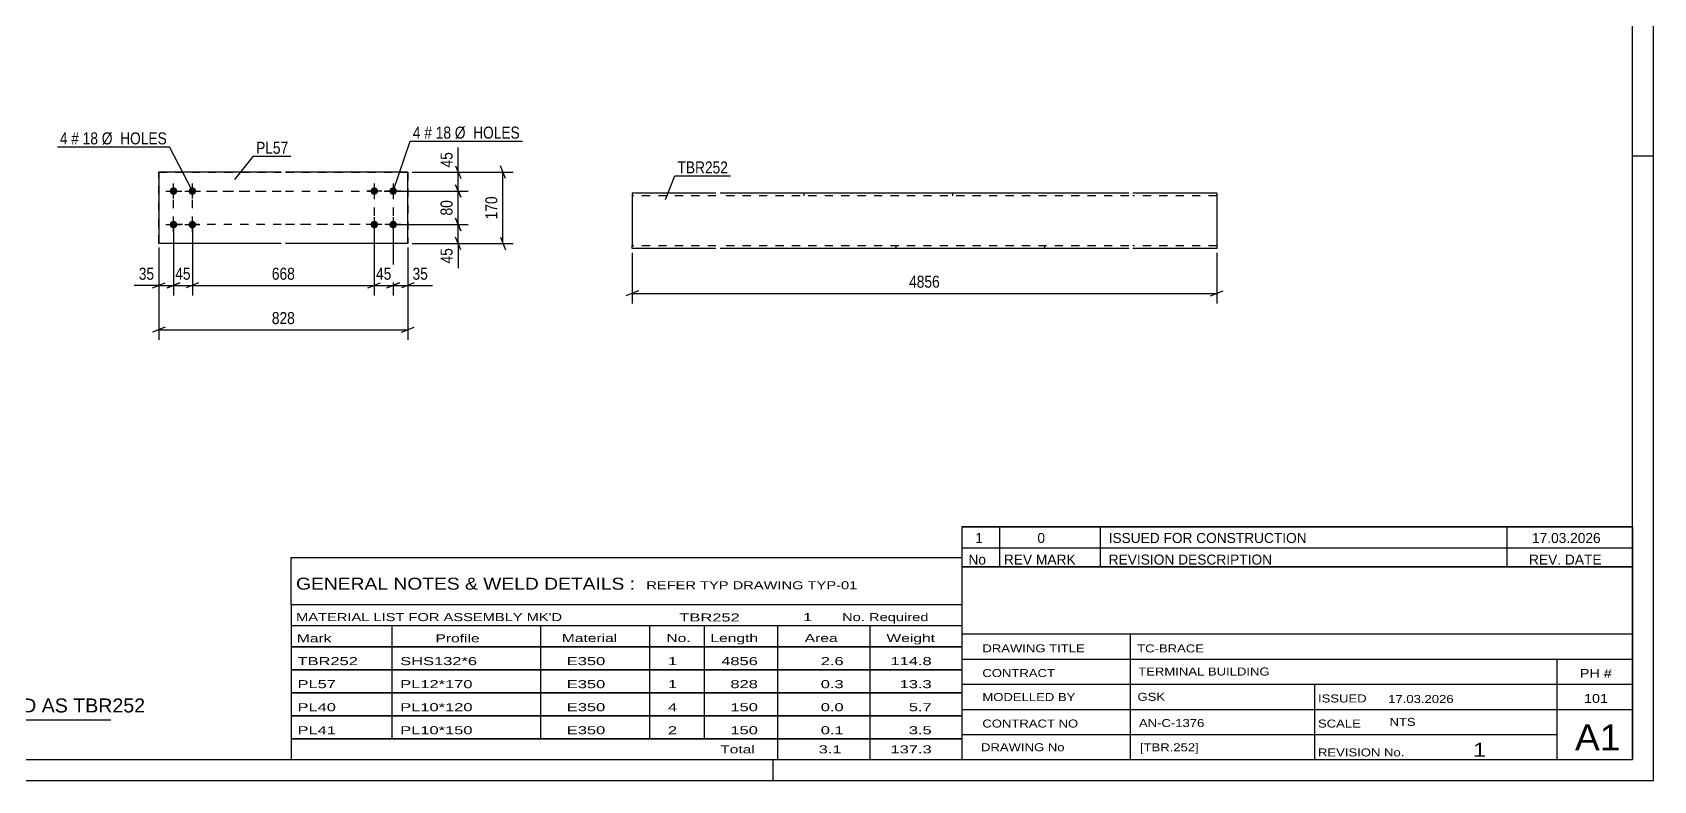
# Model space of a CAD drawing. Header units: millimetres. Extents: x 0 to 594, y 0 to 420.
# Drawn here: x 207.3 to 594, y 0 to 178.5 of the extents above; entities that cross this region are included whole.
import ezdxf

# ---------------------------------------------------------------- set-up
doc = ezdxf.new("R2010")
doc.units = ezdxf.units.MM
doc.linetypes.add('DXK_LINE_DOT2', pattern=[3.9198, 1.9599, -1.9599])
doc.styles.add('Arial', font='ARIAL.TTF', dxfattribs={"height": 0.2})
doc.styles.add('Arial Narrow', font='ARIALN.TTF', dxfattribs={"height": 0.2})

# ---------------------------------------------------------------- blocks, each defined once
blk = doc.blocks.new('Unknown-581559562-1128')
at = {"color": 5, "linetype": 'Continuous'}
for p, q in [((594, 0), (594, 420)), ((589, 5), (589, 415)), ((594, 149), (589, 149)), ((5, 5), (589, 5)), ((384, 0), (384, 5)), ((0, 0), (594, 0))]:
    blk.add_line(p, q, dxfattribs=at)
blk = doc.blocks.new('Part-581559562-1360 - 1344')
at = {"color": 2, "linetype": 'Continuous'}
for p, q in [((237.41, 145.18), (237.41, 145.18)), ((266.61, 145.18), (237.41, 145.18)), ((237.41, 145.18), (237.41, 128.18)), ((296.81, 145.19), (267.61, 145.18)), ((296.81, 145.19), (296.81, 145.19)), ((296.81, 128.19), (296.81, 145.19)), ((237.41, 128.18), (237.41, 128.18)), ((266.61, 128.18), (237.41, 128.18)), ((296.81, 128.19), (267.61, 128.18)), ((296.81, 128.19), (296.81, 128.19))]:
    blk.add_line(p, q, dxfattribs=at)
at = {"color": 7, "linetype": 'DXK_LINE_DOT2'}
for p, q in [((237.41, 145.18), (266.61, 145.18)), ((237.41, 128.18), (237.41, 145.18)), ((267.61, 145.18), (296.81, 145.19)), ((296.81, 145.19), (296.81, 128.19)), ((266.61, 128.18), (237.41, 128.18)), ((296.81, 128.19), (267.61, 128.18))]:
    blk.add_line(p, q, dxfattribs=at)
blk = doc.blocks.new('Bolt-581559562-1393 - 1344')
at = {"linetype": 'Continuous'}
for points in [[(288.36, 139.9), (288.21, 140.01), (288.08, 140.15), (287.99, 140.32), (287.93, 140.49), (287.91, 140.68), (287.93, 140.87), (287.99, 141.05), (288.08, 141.21), (288.2, 141.35), (288.36, 141.46), (288.53, 141.54), (288.71, 141.58), (288.9, 141.58), (289.08, 141.54), (289.26, 141.47), (289.41, 141.36), (289.54, 141.22), (289.63, 141.05), (289.69, 140.88), (289.71, 140.69), (289.69, 140.5), (289.63, 140.32), (289.54, 140.16), (289.41, 140.02), (289.26, 139.91), (289.09, 139.83), (288.91, 139.79), (288.72, 139.79), (288.53, 139.83)], [(292.86, 139.9), (292.71, 140.01), (292.58, 140.15), (292.49, 140.32), (292.43, 140.49), (292.41, 140.68), (292.43, 140.87), (292.49, 141.05), (292.58, 141.21), (292.7, 141.35), (292.86, 141.46), (293.03, 141.54), (293.21, 141.58), (293.4, 141.58), (293.58, 141.54), (293.76, 141.47), (293.91, 141.36), (294.04, 141.22), (294.13, 141.05), (294.19, 140.88), (294.21, 140.69), (294.19, 140.5), (294.13, 140.32), (294.04, 140.16), (293.91, 140.02), (293.76, 139.91), (293.59, 139.83), (293.41, 139.79), (293.22, 139.79), (293.03, 139.83)], [(288.36, 131.9), (288.21, 132.01), (288.08, 132.15), (287.99, 132.32), (287.93, 132.49), (287.91, 132.68), (287.93, 132.87), (287.99, 133.05), (288.08, 133.21), (288.21, 133.35), (288.36, 133.46), (288.53, 133.54), (288.71, 133.58), (288.9, 133.58), (289.09, 133.54), (289.26, 133.47), (289.41, 133.36), (289.54, 133.22), (289.63, 133.05), (289.69, 132.88), (289.71, 132.69), (289.69, 132.5), (289.63, 132.32), (289.54, 132.16), (289.41, 132.02), (289.26, 131.91), (289.09, 131.83), (288.91, 131.79), (288.72, 131.79), (288.54, 131.83)], [(292.86, 131.9), (292.71, 132.01), (292.58, 132.15), (292.49, 132.32), (292.43, 132.49), (292.41, 132.68), (292.43, 132.87), (292.49, 133.05), (292.58, 133.21), (292.71, 133.35), (292.86, 133.46), (293.03, 133.54), (293.21, 133.58), (293.4, 133.58), (293.59, 133.54), (293.76, 133.47), (293.91, 133.36), (294.04, 133.22), (294.13, 133.05), (294.19, 132.88), (294.21, 132.69), (294.19, 132.5), (294.13, 132.32), (294.04, 132.16), (293.91, 132.02), (293.76, 131.91), (293.59, 131.83), (293.41, 131.79), (293.22, 131.79), (293.04, 131.83)]]:
    blk.add_hatch(color=1, dxfattribs=at).paths.add_polyline_path(points)
at = {"color": 1, "linetype": 'Continuous'}
for p, q in [((290.61, 140.69), (287.01, 140.68)), ((288.81, 142.49), (288.81, 138.89)), ((295.11, 140.69), (291.51, 140.69)), ((293.31, 142.49), (293.31, 138.89)), ((290.61, 132.69), (287.01, 132.68)), ((288.81, 134.49), (288.81, 130.89)), ((295.11, 132.69), (291.51, 132.69)), ((293.31, 134.49), (293.31, 130.89))]:
    blk.add_line(p, q, dxfattribs=at)
blk = doc.blocks.new('Bolt-581559562-1398 - 1344')
at = {"linetype": 'Continuous'}
for points in [[(240.46, 139.9), (240.31, 140.01), (240.18, 140.15), (240.09, 140.31), (240.03, 140.49), (240.01, 140.68), (240.03, 140.86), (240.09, 141.04), (240.18, 141.21), (240.31, 141.35), (240.46, 141.46), (240.63, 141.53), (240.81, 141.57), (241, 141.57), (241.19, 141.54), (241.36, 141.46), (241.51, 141.35), (241.64, 141.21), (241.73, 141.05), (241.79, 140.87), (241.81, 140.68), (241.79, 140.5), (241.73, 140.32), (241.64, 140.15), (241.51, 140.01), (241.36, 139.9), (241.19, 139.82), (241.01, 139.78), (240.82, 139.78), (240.64, 139.82)], [(244.96, 139.9), (244.81, 140.01), (244.68, 140.15), (244.59, 140.31), (244.53, 140.49), (244.51, 140.68), (244.53, 140.86), (244.59, 141.04), (244.68, 141.21), (244.81, 141.35), (244.96, 141.46), (245.13, 141.53), (245.31, 141.57), (245.5, 141.58), (245.69, 141.54), (245.86, 141.46), (246.01, 141.35), (246.14, 141.21), (246.23, 141.05), (246.29, 140.87), (246.31, 140.68), (246.29, 140.5), (246.23, 140.32), (246.14, 140.15), (246.01, 140.01), (245.86, 139.9), (245.69, 139.82), (245.51, 139.79), (245.32, 139.78), (245.14, 139.82)], [(240.46, 131.9), (240.31, 132.01), (240.18, 132.15), (240.09, 132.31), (240.03, 132.49), (240.01, 132.68), (240.03, 132.86), (240.09, 133.04), (240.18, 133.21), (240.31, 133.35), (240.46, 133.46), (240.63, 133.53), (240.81, 133.57), (241, 133.57), (241.19, 133.54), (241.36, 133.46), (241.51, 133.35), (241.64, 133.21), (241.73, 133.05), (241.79, 132.87), (241.81, 132.68), (241.79, 132.5), (241.73, 132.32), (241.64, 132.15), (241.52, 132.01), (241.36, 131.9), (241.19, 131.82), (241.01, 131.78), (240.82, 131.78), (240.64, 131.82)], [(244.96, 131.9), (244.81, 132.01), (244.68, 132.15), (244.59, 132.31), (244.53, 132.49), (244.51, 132.68), (244.53, 132.86), (244.59, 133.04), (244.68, 133.21), (244.81, 133.35), (244.96, 133.46), (245.13, 133.53), (245.31, 133.57), (245.5, 133.58), (245.69, 133.54), (245.86, 133.46), (246.01, 133.35), (246.14, 133.21), (246.23, 133.05), (246.29, 132.87), (246.31, 132.68), (246.29, 132.5), (246.23, 132.32), (246.14, 132.15), (246.02, 132.01), (245.86, 131.9), (245.69, 131.82), (245.51, 131.79), (245.32, 131.78), (245.14, 131.82)]]:
    blk.add_hatch(color=1, dxfattribs=at).paths.add_polyline_path(points)
at = {"color": 1, "linetype": 'Continuous'}
for p, q in [((239.11, 140.68), (242.71, 140.68)), ((240.91, 138.88), (240.91, 142.48)), ((243.61, 140.68), (247.21, 140.68)), ((245.41, 138.88), (245.41, 142.48)), ((239.11, 132.68), (242.71, 132.68)), ((240.91, 130.88), (240.91, 134.48)), ((243.61, 132.68), (247.21, 132.68)), ((245.41, 130.88), (245.41, 134.48))]:
    blk.add_line(p, q, dxfattribs=at)
blk = doc.blocks.new('Part-581559562-1241 - 1223')
at = {"color": 2, "linetype": 'Continuous'}
for p, q in [((370.31, 140.18), (350.31, 140.18)), ((350.31, 140.18), (350.31, 138.98)), ((468.79, 140.18), (371.31, 140.18)), ((489.79, 140.18), (469.79, 140.18)), ((489.79, 140.18), (489.79, 140.09)), ((489.79, 140.09), (489.79, 138.98)), ((350.31, 138.98), (350.31, 127.72)), ((489.79, 138.98), (489.79, 126.98)), ((350.31, 127.07), (350.31, 127.72)), ((350.31, 126.98), (350.31, 127.07)), ((370.31, 126.98), (350.31, 126.98)), ((468.79, 126.98), (371.31, 126.98)), ((489.79, 126.98), (469.79, 126.98))]:
    blk.add_line(p, q, dxfattribs=at)
at = {"color": 7, "linetype": 'DXK_LINE_DOT2'}
for p, q in [((370.31, 139.58), (350.31, 139.58)), ((468.79, 139.58), (371.31, 139.58)), ((391.31, 140.18), (391.31, 139.58)), ((426.78, 140.18), (426.78, 139.58)), ((489.79, 139.58), (469.79, 139.58)), ((489.79, 139.83), (489.79, 138.98)), ((350.31, 127.72), (350.31, 127.34)), ((350.31, 127.58), (350.31, 127.63)), ((489.79, 127.63), (489.79, 127.72)), ((489.79, 127.58), (489.79, 127.63)), ((489.79, 127.58), (489.79, 127.63)), ((370.31, 127.58), (350.31, 127.58)), ((468.79, 127.58), (371.31, 127.58)), ((413.32, 126.98), (413.32, 127.58)), ((448.79, 126.98), (448.79, 127.58)), ((489.79, 127.58), (469.79, 127.58))]:
    blk.add_line(p, q, dxfattribs=at)
blk = doc.blocks.new('Rectangle-581559562-1475 - 1344')
at = {"color": 1, "linetype": 'DXK_LINE_DOT2'}
for p, q in [((240.91, 140.68), (266.61, 140.68)), ((240.91, 132.68), (240.91, 140.68)), ((267.61, 140.68), (293.31, 140.69)), ((293.31, 140.69), (293.31, 132.69)), ((266.61, 132.68), (240.91, 132.68)), ((293.31, 132.69), (267.61, 132.68))]:
    blk.add_line(p, q, dxfattribs=at)
blk = doc.blocks.new('Rectangle-581559562-1486 - 1344')
at = {"color": 1, "linetype": 'DXK_LINE_DOT2'}
for p, q in [((245.41, 140.68), (266.61, 140.68)), ((245.41, 132.68), (245.41, 140.68)), ((267.61, 140.68), (288.81, 140.69)), ((288.81, 140.69), (288.81, 132.68)), ((266.61, 132.68), (245.41, 132.68)), ((288.81, 132.68), (267.61, 132.68))]:
    blk.add_line(p, q, dxfattribs=at)
blk = doc.blocks.new('StraightDimension-581559562-1424 - 1344')
at = {"color": 7, "linetype": 'Continuous'}
for p, q in [((240.91, 131.68), (240.91, 115.78)), ((245.41, 131.68), (245.41, 115.78)), ((239.41, 117.58), (242.41, 118.78)), ((240.91, 118.18), (245.41, 118.18)), ((246.91, 118.78), (243.91, 117.58))]:
    blk.add_line(p, q, dxfattribs=at)
at = {"color": 0}
blk.add_wipeout([(245.59, 118.93), (245.59, 123.13), (240.73, 123.13), (240.73, 118.93)], dxfattribs=at)
at = {"color": 3, "style": 'Arial Narrow'}
blk.add_text('45', height=2.863, dxfattribs=at).set_placement((241.33, 119.53))
blk = doc.blocks.new('StraightDimension-581559562-1453 - 1344')
at = {"color": 7, "linetype": 'Continuous'}
for p, q in [((294.31, 132.69), (311.22, 132.69)), ((308.22, 134.19), (309.42, 131.19)), ((308.82, 128.19), (308.82, 132.69)), ((297.81, 128.19), (311.22, 128.19)), ((309.42, 126.69), (308.22, 129.69))]:
    blk.add_line(p, q, dxfattribs=at)
at = {"color": 0}
blk.add_wipeout([(308.07, 127.66), (303.87, 127.66), (303.87, 122.8), (308.07, 122.8)], dxfattribs=at)
at = {"color": 7, "linetype": 'Continuous'}
blk.add_line((308.82, 128.19), (308.82, 122.28), dxfattribs=at)
blk.add_line((308.82, 128.19), (308.82, 122.28), dxfattribs=at)
at = {"color": 3, "style": 'Arial Narrow'}
blk.add_text('45', height=2.863, rotation=90.0002, dxfattribs=at).set_placement((307.47, 123.4))
blk = doc.blocks.new('StraightDimension-581559562-1401 - 1344')
at = {"color": 7, "linetype": 'Continuous'}
for p, q in [((293.31, 131.69), (293.31, 115.78)), ((296.81, 127.19), (296.81, 115.78)), ((291.81, 117.58), (294.81, 118.78)), ((293.31, 118.18), (296.81, 118.18)), ((298.31, 118.78), (295.31, 117.58))]:
    blk.add_line(p, q, dxfattribs=at)
at = {"color": 0}
blk.add_wipeout([(302.19, 118.93), (302.19, 123.13), (297.34, 123.13), (297.34, 118.93)], dxfattribs=at)
at = {"color": 7, "linetype": 'Continuous'}
blk.add_line((296.81, 118.18), (302.72, 118.18), dxfattribs=at)
blk.add_line((296.81, 118.18), (302.72, 118.18), dxfattribs=at)
at = {"color": 3, "style": 'Arial Narrow'}
blk.add_text('35', height=2.863, dxfattribs=at).set_placement((297.94, 119.53))
blk = doc.blocks.new('StraightDimension-581559562-1407 - 1344')
at = {"color": 7, "linetype": 'Continuous'}
for p, q in [((288.81, 131.68), (288.81, 115.78)), ((293.31, 131.69), (293.31, 115.78)), ((287.31, 117.58), (290.31, 118.78)), ((288.81, 118.18), (293.31, 118.18)), ((294.81, 118.78), (291.81, 117.58))]:
    blk.add_line(p, q, dxfattribs=at)
at = {"color": 0}
blk.add_wipeout([(293.49, 118.93), (293.49, 123.13), (288.63, 123.13), (288.63, 118.93)], dxfattribs=at)
at = {"color": 3, "style": 'Arial Narrow'}
blk.add_text('45', height=2.863, dxfattribs=at).set_placement((289.23, 119.53))
blk = doc.blocks.new('StraightDimension-581559562-1415 - 1344')
at = {"color": 7, "linetype": 'Continuous'}
for p, q in [((245.41, 131.68), (245.41, 115.78)), ((288.81, 131.68), (288.81, 115.78)), ((246.91, 118.78), (243.91, 117.58)), ((245.41, 118.18), (288.81, 118.18)), ((287.31, 117.58), (290.31, 118.78))]:
    blk.add_line(p, q, dxfattribs=at)
at = {"color": 0}
blk.add_wipeout([(270.45, 118.93), (270.45, 123.13), (263.77, 123.13), (263.77, 118.93)], dxfattribs=at)
at = {"color": 3, "style": 'Arial Narrow'}
blk.add_text('668', height=2.863, dxfattribs=at).set_placement((264.37, 119.53))
blk = doc.blocks.new('StraightDimension-581559562-1432 - 1344')
at = {"color": 7, "linetype": 'Continuous'}
for p, q in [((240.91, 131.68), (240.91, 115.78)), ((237.41, 127.18), (237.41, 115.78)), ((235.91, 117.58), (238.91, 118.78)), ((237.41, 118.18), (240.91, 118.18)), ((242.41, 118.78), (239.41, 117.58))]:
    blk.add_line(p, q, dxfattribs=at)
at = {"color": 0}
blk.add_wipeout([(236.89, 118.93), (236.89, 123.13), (232.03, 123.13), (232.03, 118.93)], dxfattribs=at)
at = {"color": 7, "linetype": 'Continuous'}
blk.add_line((237.41, 118.18), (231.5, 118.18), dxfattribs=at)
blk.add_line((237.41, 118.18), (231.5, 118.18), dxfattribs=at)
at = {"color": 3, "style": 'Arial Narrow'}
blk.add_text('35', height=2.863, dxfattribs=at).set_placement((232.63, 119.53))
blk = doc.blocks.new('StraightDimension-581559562-1439 - 1344')
at = {"color": 7, "linetype": 'Continuous'}
for p, q in [((297.81, 145.19), (321.91, 145.19)), ((320.11, 143.69), (318.91, 146.69)), ((319.51, 128.19), (319.51, 145.19)), ((297.81, 128.19), (321.91, 128.19)), ((318.91, 129.69), (320.11, 126.69))]:
    blk.add_line(p, q, dxfattribs=at)
at = {"color": 0}
blk.add_wipeout([(318.76, 140.03), (314.56, 140.03), (314.56, 133.34), (318.76, 133.34)], dxfattribs=at)
at = {"color": 3, "style": 'Arial Narrow'}
blk.add_text('170', height=2.863, rotation=90.0002, dxfattribs=at).set_placement((318.16, 133.94))
blk = doc.blocks.new('StraightDimension-581559562-1448 - 1344')
at = {"color": 7, "linetype": 'Continuous'}
for p, q in [((237.41, 127.18), (237.41, 105.19)), ((296.81, 127.19), (296.81, 105.19)), ((238.91, 108.19), (235.91, 106.99)), ((237.41, 107.59), (296.81, 107.59)), ((295.31, 106.99), (298.31, 108.19))]:
    blk.add_line(p, q, dxfattribs=at)
at = {"color": 0}
blk.add_wipeout([(270.45, 108.34), (270.45, 112.54), (263.77, 112.54), (263.77, 108.34)], dxfattribs=at)
at = {"color": 3, "style": 'Arial Narrow'}
blk.add_text('828', height=2.863, dxfattribs=at).set_placement((264.37, 108.94))
blk = doc.blocks.new('StraightDimension-581559562-1459 - 1344')
at = {"color": 7, "linetype": 'Continuous'}
for p, q in [((294.31, 140.69), (311.22, 140.69)), ((308.22, 142.19), (309.42, 139.19)), ((308.82, 132.69), (308.82, 140.69)), ((294.31, 132.69), (311.22, 132.69)), ((309.42, 131.19), (308.22, 134.19))]:
    blk.add_line(p, q, dxfattribs=at)
at = {"color": 0}
blk.add_wipeout([(308.07, 139.11), (303.87, 139.11), (303.87, 134.26), (308.07, 134.26)], dxfattribs=at)
at = {"color": 3, "style": 'Arial Narrow'}
blk.add_text('80', height=2.863, rotation=90.0002, dxfattribs=at).set_placement((307.47, 134.86))
blk = doc.blocks.new('StraightDimension-581559562-1467 - 1344')
at = {"color": 7, "linetype": 'Continuous'}
for p, q in [((297.81, 145.19), (311.22, 145.19)), ((308.22, 146.69), (309.42, 143.69)), ((308.82, 140.69), (308.82, 145.19)), ((294.31, 140.69), (311.22, 140.69)), ((309.42, 139.19), (308.22, 142.19))]:
    blk.add_line(p, q, dxfattribs=at)
at = {"color": 0}
blk.add_wipeout([(308.07, 150.57), (303.87, 150.57), (303.87, 145.71), (308.07, 145.71)], dxfattribs=at)
at = {"color": 7, "linetype": 'Continuous'}
blk.add_line((308.82, 145.19), (308.82, 151.09), dxfattribs=at)
blk.add_line((308.82, 145.19), (308.82, 151.09), dxfattribs=at)
at = {"color": 3, "style": 'Arial Narrow'}
blk.add_text('45', height=2.863, rotation=90.0002, dxfattribs=at).set_placement((307.47, 146.31))
blk = doc.blocks.new('StraightDimension-581559562-1324 - 1223')
at = {"color": 7, "linetype": 'Continuous'}
for p, q in [((350.31, 125.98), (350.31, 113.88)), ((489.79, 125.98), (489.79, 113.88)), ((351.81, 116.88), (348.81, 115.68)), ((350.31, 116.28), (489.79, 116.28)), ((488.29, 115.68), (491.29, 116.88))]:
    blk.add_line(p, q, dxfattribs=at)
at = {"color": 0}
blk.add_wipeout([(424.31, 117.03), (424.31, 121.23), (415.8, 121.23), (415.8, 117.03)], dxfattribs=at)
at = {"color": 3, "style": 'Arial Narrow'}
blk.add_text('4856', height=2.863, dxfattribs=at).set_placement((416.4, 117.63))
blk = doc.blocks.new('Unknown-581559562-4444')
at = {"color": 7, "linetype": 'Continuous'}
for p, q in [((429, 51.05), (429, 5)), ((429, 51.05), (589, 51.05)), ((589, 51), (589, 5)), ((429, 35), (589, 35)), ((469.14, 35), (469.14, 5)), ((429, 29), (589, 29)), ((571, 5.05), (571, 29.05)), ((429, 23), (589, 23)), ((513.14, 23), (513.14, 5)), ((429, 17), (589, 17)), ((429, 11), (571, 11)), ((429, 5), (589, 5))]:
    blk.add_line(p, q, dxfattribs=at)
at = {"color": 7, "style": 'Arial Narrow'}
for s, height, width, p in [('DRAWING TITLE', 1.9089, 1.425378, (433.88, 30.61)), ('TC-BRACE', 1.909, 1.425378, (470.81, 30.59)), ('CONTRACT', 1.909, 1.425378, (433.88, 24.71)), ('TERMINAL BUILDING', 1.9089, 1.425378, (471.06, 25.07)), ('MODELLED BY', 1.9089, 1.425378, (433.88, 18.98)), ('GSK', 1.909, 1.425378, (470.88, 19.04)), ('ISSUED', 1.909, 1.425378, (513.94, 18.64)), ('17.03.2026', 1.909, 1.425378, (530.69, 18.52)), ('CONTRACT NO', 1.9089, 1.425378, (433.88, 12.66)), ('AN-C-1376', 1.909, 1.425378, (471.23, 12.78)), ('SCALE', 1.909, 1.425378, (513.94, 12.65)), ('A1', 6.204, 1.25, (575.24, 7.2)), ('DRAWING No', 1.909, 1.425378, (433.56, 7)), ('[TBR.252]', 1.909, 1.425378, (471.46, 6.99)), ('1', 3.34, 1.5, (550.91, 5.68)), ('REVISION No.', 1.9089, 1.425378, (513.94, 5.77))]:
    blk.add_text(s, height=height, dxfattribs=dict(at, width=width)).set_placement(p)
at = {"color": 7, "linetype": 'Continuous', "style": 'Arial Narrow'}
for s, height, width, p in [('PH #', 2.1, 1.42538, (576.4, 24.55)), ('101', 2.1, 1.42538, (577.41, 18.55)), ('NTS', 1.909, 1.425378, (531, 13.05))]:
    blk.add_text(s, height=height, dxfattribs=dict(at, width=width)).set_placement(p)
blk = doc.blocks.new('Unknown-581559562-4445')
at = {"color": 7, "linetype": 'Continuous'}
for p, q in [((429, 60.55), (589, 60.55)), ((589, 60.55), (429, 60.55)), ((429, 60.55), (429, 55.55)), ((438, 60.55), (438, 55.55)), ((462, 60.55), (462, 55.55)), ((559, 60.55), (559, 55.55)), ((589, 60.55), (589, 55.55)), ((429, 55.55), (589, 55.55)), ((429, 55.55), (429, 51.05)), ((429, 55.55), (589, 55.55)), ((438, 55.55), (438, 51.05)), ((462, 55.55), (462, 51.05)), ((559, 55.55), (559, 51.05)), ((589, 55.55), (589, 51.05)), ((589, 51.05), (429, 51.05))]:
    blk.add_line(p, q, dxfattribs=at)
at = {"color": 7, "linetype": 'Continuous', "style": 'Arial Narrow'}
for s, height, width, p in [('1', 2.39, 1.196471, (432.16, 56.7)), ('0', 2.39, 1.196471, (447, 56.7)), ('ISSUED FOR CONSTRUCTION', 2.3861, 1.196471, (464, 56.7)), ('17.03.2026', 2.386, 1.196471, (565, 56.7)), ('No', 2.386, 1.2, (430.54, 51.55)), ('REV MARK', 2.386, 1.2, (439, 51.55)), ('REVISION DESCRIPTION', 2.3861, 1.2, (464, 51.55)), ('REV. DATE', 2.386, 1.2, (564.28, 51.55))]:
    blk.add_text(s, height=height, dxfattribs=dict(at, width=width)).set_placement(p)
blk = doc.blocks.new('Unknown-581559562-4446')
at = {"color": 7, "linetype": 'Continuous'}
for p, q in [((269, 53.25), (429, 53.25)), ((269, 42), (269, 53.25)), ((429, 53.25), (429, 42)), ((269, 42), (429, 42)), ((269, 42), (269, 37)), ((429, 42), (429, 37)), ((269, 37), (429, 37)), ((269, 37), (269, 32)), ((293, 37), (293, 32)), ((328.5, 37), (328.5, 32)), ((354.5, 37), (354.5, 32)), ((367.5, 37), (367.5, 32)), ((385, 37), (385, 32)), ((407, 37), (407, 32)), ((429, 37), (429, 32)), ((269, 32), (429, 32)), ((269, 31.95), (269, 26.55)), ((269, 31.95), (429, 31.95)), ((293, 32), (293, 26.5)), ((328.5, 32), (328.5, 26.5)), ((354.5, 32), (354.5, 26.5)), ((367.5, 32), (367.5, 26.5)), ((385, 32), (385, 26.5)), ((407, 32), (407, 26.5)), ((429, 31.95), (429, 26.55)), ((269, 26.55), (429, 26.55)), ((269, 26.45), (269, 21.05)), ((269, 26.45), (429, 26.45)), ((293, 26.5), (293, 21)), ((328.5, 26.5), (328.5, 21)), ((354.5, 26.5), (354.5, 21)), ((367.5, 26.5), (367.5, 21)), ((385, 26.5), (385, 21)), ((407, 26.5), (407, 21)), ((429, 26.45), (429, 21.05)), ((269, 21.05), (429, 21.05)), ((269, 20.95), (269, 15.55)), ((269, 20.95), (429, 20.95)), ((293, 21), (293, 15.5)), ((328.5, 21), (328.5, 15.5)), ((354.5, 21), (354.5, 15.5)), ((367.5, 21), (367.5, 15.5)), ((385, 21), (385, 15.5)), ((407, 21), (407, 15.5)), ((429, 20.95), (429, 15.55)), ((269, 15.55), (429, 15.55)), ((293, 15.5), (293, 10)), ((328.5, 15.5), (328.5, 10)), ((354.5, 15.5), (354.5, 10)), ((367.5, 15.5), (367.5, 10)), ((385, 15.5), (385, 10)), ((407, 15.5), (407, 10)), ((269, 15.45), (269, 10.05)), ((269, 15.45), (429, 15.45)), ((429, 15.45), (429, 10.05)), ((269, 10.05), (429, 10.05)), ((269, 10), (429, 10)), ((269, 10), (269, 5)), ((385, 10), (385, 5)), ((407, 10), (407, 5)), ((429, 10), (429, 5)), ((269, 5), (429, 5))]:
    blk.add_line(p, q, dxfattribs=at)
at = {"color": 7, "style": 'Arial Narrow'}
for s, height, width, p in [('GENERAL NOTES & WELD DETAILS :', 2.8633, 1.4, (270.15, 45.56)), ('REFER TYP DRAWING TYP-01', 1.9089, 1.6, (353.7, 45.66)), ("MATERIAL LIST FOR ASSEMBLY MK'D", 1.9089, 1.6, (270.15, 38.06)), ('TBR252', 1.909, 1.794707, (361.59, 37.97)), ('1', 1.91, 1.794707, (391.08, 38.06)), ('No. Required', 1.9089, 1.6, (400.41, 38.06)), ('Mark', 1.909, 1.7, (270.34, 33)), ('Profile', 1.909, 1.7, (303.41, 33)), ('Material', 1.909, 1.7, (333.54, 33.06)), ('No.', 1.909, 1.7, (358.5, 33.06)), ('Length', 1.909, 1.7, (369, 33.06)), ('Area', 1.909, 1.7, (391.5, 33.06)), ('Weight', 1.909, 1.7, (411, 33.06))]:
    blk.add_text(s, height=height, dxfattribs=dict(at, width=width)).set_placement(p)
at = {"color": 7, "linetype": 'Continuous', "style": 'Arial Narrow'}
for s, height, width, p in [('TBR252', 1.909, 1.794707, (270.5, 27.56)), ('SHS132*6', 1.909, 1.794707, (295, 27.56)), ('E350', 1.909, 1.794707, (334.74, 27.56)), ('1', 1.91, 1.794707, (358.86, 27.56)), ('4856', 1.909, 1.794707, (371.58, 27.56)), ('2.6', 1.909, 1.794707, (395.32, 27.56)), ('114.8', 1.909, 1.794707, (411.96, 27.56)), ('PL57', 1.909, 1.794707, (270.5, 22.06)), ('PL12*170', 1.909, 1.794707, (295, 22.06)), ('E350', 1.909, 1.794707, (334.74, 22.06)), ('1', 1.91, 1.794707, (358.86, 22.06)), ('828', 1.909, 1.794707, (373.77, 22.06)), ('0.3', 1.909, 1.794707, (395.32, 22.06)), ('13.3', 1.909, 1.794707, (414.14, 22.06)), ('PL40', 1.909, 1.794707, (270.5, 16.56)), ('PL10*120', 1.909, 1.794707, (295, 16.56)), ('E350', 1.909, 1.794707, (334.74, 16.56)), ('4', 1.91, 1.794707, (358.86, 16.56)), ('150', 1.909, 1.794707, (373.77, 16.56)), ('0.0', 1.909, 1.794707, (395.32, 16.56)), ('5.7', 1.909, 1.794707, (416.33, 16.56)), ('PL41', 1.909, 1.794707, (270.5, 11.06)), ('PL10*150', 1.909, 1.794707, (295, 11.06)), ('E350', 1.909, 1.794707, (334.74, 11.06)), ('2', 1.91, 1.794707, (358.86, 11.06)), ('150', 1.909, 1.794707, (373.77, 11.06)), ('0.1', 1.909, 1.794707, (395.32, 11.06)), ('3.5', 1.909, 1.794707, (416.33, 11.06)), ('Total', 1.909, 1.7, (371.33, 6.5)), ('3.1', 1.909, 1.794707, (394.83, 6.5)), ('137.3', 1.909, 1.794707, (411.96, 6.5))]:
    blk.add_text(s, height=height, dxfattribs=dict(at, width=width)).set_placement(p)
blk = doc.blocks.new('Unknown-581559562-4447')
at = {"color": 7, "linetype": 'Continuous'}
blk.add_line((156, 14.5), (226, 14.5), dxfattribs=at)
at = {"color": 7, "style": 'Arial'}
blk.add_text('ONE-TCH-BRACE MARKED AS TBR252', height=3.3428, dxfattribs=at).set_placement((147.99, 16.25))
blk = doc.blocks.new('Mark-581559562-1356 - 1344')
at = {"color": 0}
blk.add_wipeout([(268.3, 149.58), (268.3, 152.58), (260.62, 152.58), (260.62, 149.58)], dxfattribs=at)
blk.add_wipeout([(268.3, 149.58), (268.3, 152.58), (260.62, 152.58), (260.62, 149.58)], dxfattribs=at)
at = {"color": 30, "linetype": 'Continuous'}
for p, q in [((255.56, 143.45), (260.02, 148.98)), ((260.02, 148.98), (268.9, 148.98))]:
    blk.add_line(p, q, dxfattribs=at)
at = {"color": 3, "style": 'Arial Narrow'}
blk.add_text('PL57', height=2.863, dxfattribs=at).set_placement((260.62, 149.58))
blk = doc.blocks.new('Mark-581559562-1389 - 1344')
at = {"color": 0}
blk.add_wipeout([(299.84, 153.2), (299.84, 156.2), (298.01, 156.2), (298.01, 153.2)], dxfattribs=at)
blk.add_wipeout([(299.84, 153.2), (299.84, 156.2), (298.01, 156.2), (298.01, 153.2)], dxfattribs=at)
at = {"color": 7, "linetype": 'Continuous'}
blk.add_line((293.31, 140.69), (297.41, 152.6), dxfattribs=at)
at = {"color": 0}
blk.add_wipeout([(302.57, 153.2), (302.57, 156.2), (300.74, 156.2), (300.74, 153.2)], dxfattribs=at)
blk.add_wipeout([(302.57, 153.2), (302.57, 156.2), (300.74, 156.2), (300.74, 153.2)], dxfattribs=at)
at = {"color": 3, "style": 'Arial Narrow'}
blk.add_text('4', height=2.86, dxfattribs=at).set_placement((298.01, 153.2))
at = {"color": 0}
blk.add_wipeout([(307.12, 153.2), (307.12, 156.2), (303.47, 156.2), (303.47, 153.2)], dxfattribs=at)
blk.add_wipeout([(307.12, 153.2), (307.12, 156.2), (303.47, 156.2), (303.47, 153.2)], dxfattribs=at)
at = {"color": 3, "style": 'Arial Narrow'}
blk.add_text('#', height=2.86, dxfattribs=at).set_placement((300.74, 153.2))
at = {"color": 0}
blk.add_wipeout([(323.55, 153.2), (323.55, 156.2), (308.02, 156.2), (308.02, 153.2)], dxfattribs=at)
blk.add_wipeout([(323.55, 153.2), (323.55, 156.2), (308.02, 156.2), (308.02, 153.2)], dxfattribs=at)
at = {"color": 7, "linetype": 'Continuous'}
blk.add_line((297.41, 152.6), (324.15, 152.6), dxfattribs=at)
at = {"color": 3, "style": 'Arial Narrow'}
for s, p in [('18', (303.47, 153.2)), ('Ø  HOLES', (308.02, 153.2))]:
    blk.add_text(s, height=2.863, dxfattribs=at).set_placement(p)
blk = doc.blocks.new('Mark-581559562-1394 - 1344')
at = {"color": 0}
blk.add_wipeout([(215.62, 151.83), (215.62, 154.83), (213.8, 154.83), (213.8, 151.83)], dxfattribs=at)
blk.add_wipeout([(215.62, 151.83), (215.62, 154.83), (213.8, 154.83), (213.8, 151.83)], dxfattribs=at)
blk.add_wipeout([(218.35, 151.83), (218.35, 154.83), (216.52, 154.83), (216.52, 151.83)], dxfattribs=at)
blk.add_wipeout([(218.35, 151.83), (218.35, 154.83), (216.52, 154.83), (216.52, 151.83)], dxfattribs=at)
at = {"color": 3, "style": 'Arial Narrow'}
blk.add_text('4', height=2.86, dxfattribs=at).set_placement((213.8, 151.83))
at = {"color": 0}
blk.add_wipeout([(222.91, 151.83), (222.91, 154.83), (219.25, 154.83), (219.25, 151.83)], dxfattribs=at)
blk.add_wipeout([(222.91, 151.83), (222.91, 154.83), (219.25, 154.83), (219.25, 151.83)], dxfattribs=at)
at = {"color": 3, "style": 'Arial Narrow'}
blk.add_text('#', height=2.86, dxfattribs=at).set_placement((216.52, 151.83))
at = {"color": 0}
blk.add_wipeout([(239.34, 151.83), (239.34, 154.83), (223.81, 154.83), (223.81, 151.83)], dxfattribs=at)
blk.add_wipeout([(239.34, 151.83), (239.34, 154.83), (223.81, 154.83), (223.81, 151.83)], dxfattribs=at)
at = {"color": 7, "linetype": 'Continuous'}
for p in [(213.2, 151.23), (245.41, 140.68)]:
    blk.add_line(p, (239.94, 151.23), dxfattribs=at)
at = {"color": 3, "style": 'Arial Narrow'}
for s, p in [('18', (219.25, 151.83)), ('Ø  HOLES', (223.81, 151.83))]:
    blk.add_text(s, height=2.863, dxfattribs=at).set_placement(p)
blk = doc.blocks.new('Mark-581559562-1236 - 1223')
at = {"color": 0}
blk.add_wipeout([(373.2, 144.89), (373.2, 147.89), (361.14, 147.89), (361.14, 144.89)], dxfattribs=at)
blk.add_wipeout([(373.2, 144.89), (373.2, 147.89), (361.14, 147.89), (361.14, 144.89)], dxfattribs=at)
at = {"color": 30, "linetype": 'Continuous'}
for p, q in [((358.31, 138.64), (360.54, 144.29)), ((360.54, 144.29), (373.8, 144.29))]:
    blk.add_line(p, q, dxfattribs=at)
at = {"color": 3, "style": 'Arial Narrow'}
blk.add_text('TBR252', height=2.863, dxfattribs=at).set_placement((361.14, 144.89))

msp = doc.modelspace()

# ---------------------------------------------------------------- block references
for name in ['Unknown-581559562-1128', 'Part-581559562-1360 - 1344', 'Bolt-581559562-1398 - 1344', 'Rectangle-581559562-1475 - 1344', 'Rectangle-581559562-1486 - 1344', 'Bolt-581559562-1393 - 1344', 'Part-581559562-1241 - 1223', 'Unknown-581559562-4445', 'Unknown-581559562-4446', 'Unknown-581559562-4444', 'Unknown-581559562-4447']:
    msp.add_blockref(name, (0, 0))

# ---------------------------------------------------------------- next in the draw order: block references
for name in ['Mark-581559562-1394 - 1344', 'Mark-581559562-1356 - 1344', 'Mark-581559562-1236 - 1223', 'StraightDimension-581559562-1424 - 1344', 'StraightDimension-581559562-1453 - 1344', 'StraightDimension-581559562-1324 - 1223']:
    msp.add_blockref(name, (0, 0))

# ---------------------------------------------------------------- next in the draw order: block references
msp.add_blockref('StraightDimension-581559562-1401 - 1344', (0, 0))

# ---------------------------------------------------------------- next in the draw order: block references
for name in ['StraightDimension-581559562-1439 - 1344', 'StraightDimension-581559562-1407 - 1344']:
    msp.add_blockref(name, (0, 0))

# ---------------------------------------------------------------- next in the draw order: block references
for name in ['StraightDimension-581559562-1459 - 1344', 'StraightDimension-581559562-1415 - 1344']:
    msp.add_blockref(name, (0, 0))

# ---------------------------------------------------------------- next in the draw order: block references
for name in ['StraightDimension-581559562-1467 - 1344', 'StraightDimension-581559562-1432 - 1344']:
    msp.add_blockref(name, (0, 0))

# ---------------------------------------------------------------- next in the draw order: block references
for name in ['Mark-581559562-1389 - 1344', 'StraightDimension-581559562-1448 - 1344']:
    msp.add_blockref(name, (0, 0))

doc.saveas('drawing.dxf')
